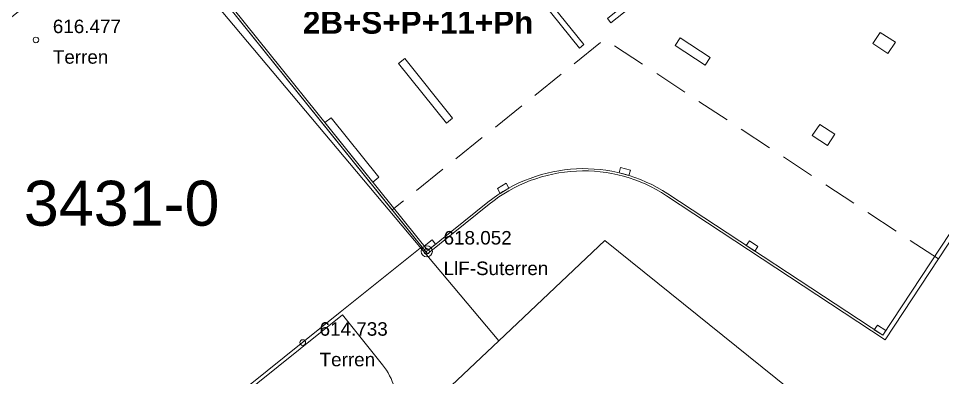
# Model space of a CAD drawing. Header units: metres. Extents: x 7511822 to 7512036, y 4692273 to 4692415.
# Drawn here: x 7511958.16 to 7511999.25, y 4692312.58 to 4692328.55 of the extents above; entities that cross this region are included whole.
import ezdxf

# ---------------------------------------------------------------- set-up
doc = ezdxf.new("R2010")
doc.units = ezdxf.units.M
doc.header["$PDMODE"] = 32
doc.header["$PDSIZE"] = 0.5
doc.linetypes.add('DASHED', pattern=[0.75, 0.5, -0.25])
doc.layers.get('0').update_dxf_attribs({"lineweight": 0})
for name, color, linetype, lineweight in [('A - Pllaka Perdhes kolollt v2', 1, 'Continuous', 0), ('A - Shtyllat_Pen_No__20', 1, 'Continuous', 0), ('etazha', 7, 'Continuous', 0), ('ll-cde-shtyllat', 7, 'Continuous', 0), ('llg betimi themelet', 97, 'Continuous', 0), ('Matjet', 210, 'Continuous', 0), ('Nr Parceles Baze', 7, 'Continuous', 0), ('parcela', 7, 'Continuous', 0), ('Parcela Baze', 7, 'Continuous', 0), ('prerja betimi', 19, 'Continuous', 13), ('Themel pllaka o3 ferizaj', 30, 'Continuous', 0)]:
    doc.layers.add(name, color=color, linetype=linetype, lineweight=lineweight)
doc.styles.add('GENERATED_STYLE_1', font='arialbd.ttf')
doc.styles.get("Standard").update_dxf_attribs({"font": 'arial.ttf'})

# ---------------------------------------------------------------- blocks, each defined once
blk = doc.blocks.new('A$C51214811')
blk.add_lwpolyline([(443.31, 173.75, -0.000001), (443.33, 190.23, -0.415883)], format="xyb")
blk = doc.blocks.new('*U159', base_point=(7511958.933, 4692327.593, 616.477))
at = {"layer": 'Matjet', "linetype": 'ByBlock', "lineweight": -2}
blk.add_line((7511958.933, 4692327.593, 616.477), (7511958.933, 4692327.593, 616.477), dxfattribs=at)
blk.add_circle((7511958.933, 4692327.593, 616.477), 0.125, dxfattribs=at)
at = {"layer": 'Matjet', "linetype": 'ByBlock', "char_height": 0.6}
for s, insert, attachment_point in [('616.477', (7511959.683, 4692328.193, 616.477), 4), ('Terren', (7511959.683, 4692327.137, 616.477), 1)]:
    blk.add_mtext(s, dxfattribs=dict(at, insert=insert, attachment_point=attachment_point))
blk = doc.blocks.new('*U160', base_point=(7511970.797, 4692314.132, 614.733))
at = {"layer": 'Matjet', "linetype": 'ByBlock', "lineweight": -2}
blk.add_line((7511970.797, 4692314.132, 614.733), (7511970.797, 4692314.132, 614.733), dxfattribs=at)
blk.add_circle((7511970.797, 4692314.132, 614.733), 0.125, dxfattribs=at)
at = {"layer": 'Matjet', "linetype": 'ByBlock', "char_height": 0.6}
for s, insert, attachment_point in [('614.733', (7511971.547, 4692314.732, 614.733), 4), ('Terren', (7511971.547, 4692313.675, 614.733), 1)]:
    blk.add_mtext(s, dxfattribs=dict(at, insert=insert, attachment_point=attachment_point))
blk = doc.blocks.new('*U194', base_point=(7511976.31, 4692318.189, 618.052))
at = {"layer": 'Matjet', "linetype": 'ByBlock', "lineweight": -2}
blk.add_line((7511976.31, 4692318.189, 618.052), (7511976.31, 4692318.189, 618.052), dxfattribs=at)
blk.add_circle((7511976.31, 4692318.189, 618.052), 0.125, dxfattribs=at)
at = {"layer": 'Matjet', "linetype": 'ByBlock', "char_height": 0.6}
for s, insert, attachment_point in [('618.052', (7511977.06, 4692318.789, 618.052), 4), ('LlF-Suterren', (7511977.06, 4692317.733, 618.052), 1)]:
    blk.add_mtext(s, dxfattribs=dict(at, insert=insert, attachment_point=attachment_point))

msp = doc.modelspace()

# ---------------------------------------------------------------- linework, layer by layer
at = {"layer": 'A - Pllaka Perdhes kolollt v2', "linetype": 'Continuous', "flags": 128}
msp.add_lwpolyline([(7511964.959, 4692332.413), (7511984.041, 4692347.738), (7512008.082, 4692331.91), (7511996.588, 4692314.454), (7511987.028, 4692320.748, 0.325552), (7511979.03, 4692320.37), (7511976.356, 4692318.223)], format="xyb", close=True, dxfattribs=at)
at = {"layer": 'A - Shtyllat_Pen_No__20', "color": 1, "linetype": 'Continuous', "lineweight": 0, "flags": 128}
for points in [[(7511984.505, 4692328.357), (7511985.908, 4692329.485), (7511984.812, 4692330.849), (7511987.736, 4692333.197), (7511985.607, 4692335.848), (7511985.412, 4692335.692), (7511987.385, 4692333.236), (7511984.656, 4692331.044), (7511982.589, 4692333.617), (7511982.394, 4692333.46), (7511985.557, 4692329.523), (7511984.348, 4692328.552)], [(7511979.782, 4692331.363), (7511983.101, 4692327.23), (7511983.296, 4692327.387), (7511979.977, 4692331.519)], [(7511996.821, 4692326.991), (7511996.153, 4692327.431), (7511996.483, 4692327.932), (7511997.151, 4692327.492)], [(7511987.361, 4692327.353), (7511987.581, 4692327.687), (7511988.918, 4692326.807), (7511988.698, 4692326.473)], [(7511975.059, 4692326.544), (7511977.188, 4692323.893), (7511977.461, 4692324.112), (7511975.332, 4692326.763)], [(7511971.784, 4692323.914), (7511973.914, 4692321.263), (7511974.186, 4692321.482), (7511972.057, 4692324.133)], [(7511994.456, 4692323.4), (7511994.127, 4692322.898), (7511993.458, 4692323.338), (7511993.788, 4692323.839)], [(7511985.301, 4692321.564), (7511984.867, 4692321.682), (7511984.932, 4692321.923), (7511985.367, 4692321.805)], [(7511979.581, 4692320.769), (7511979.967, 4692321.002), (7511979.837, 4692321.216), (7511979.452, 4692320.983)], [(7511976.356, 4692318.222), (7511976.199, 4692318.417), (7511976.55, 4692318.699), (7511976.707, 4692318.504)], [(7511990.896, 4692318.201), (7511990.521, 4692318.448), (7511990.658, 4692318.657), (7511991.034, 4692318.409)], [(7511996.588, 4692314.453), (7511996.212, 4692314.701), (7511996.35, 4692314.909), (7511996.725, 4692314.662)]]:
    msp.add_lwpolyline(points, close=True, dxfattribs=at)
at = {"layer": 'llg betimi themelet', "flags": 128}
msp.add_lwpolyline([(7511930.845, 4692306.939), (7511963.942, 4692333.519), (7511976.09, 4692318.395), (7511972.465, 4692315.483), (7511947.009, 4692295.038), (7511945.85, 4692296.48), (7511942.731, 4692293.976), (7511939.726, 4692297.718), (7511938.829, 4692296.998)], close=True, dxfattribs=at)
msp.add_lwpolyline([(7511947.103, 4692294.921), (7511948.23, 4692293.518, 0.414214), (7511954.205, 4692292.865), (7511955.101, 4692293.585), (7511964.255, 4692282.188), (7511978.071, 4692293.284), (7511975.915, 4692295.969), (7511977.302, 4692297.083), (7511970.148, 4692305.991), (7511973.891, 4692308.997, 0.414214), (7511974.343, 4692313.144), (7511972.559, 4692315.366)], format="xyb", close=True, dxfattribs=at)
at = {"layer": 'parcela'}
msp.add_lwpolyline([(7512014.001, 4692331.061), (7512007.601, 4692322.736), (7511996.728, 4692308.593), (7511996.478, 4692308.808), (7511984.225, 4692318.67), (7511979.511, 4692314.209), (7511960.838, 4692336.459), (7511966.627, 4692340.808), (7511982.769, 4692353.148), (7511985.853, 4692355.253), (7512004.361, 4692337.945), (7512007.31, 4692335.187), (7512013.22, 4692331.467), (7512014.001, 4692331.061)], dxfattribs=at)
at = {"layer": 'Parcela Baze', "flags": 128}
msp.add_lwpolyline([(7511996.478, 4692308.808), (7511984.225, 4692318.67), (7511979.511, 4692314.209), (7511974.509, 4692309.474)], dxfattribs=at)
at = {"layer": 'prerja betimi', "color": 1}
msp.add_point((7511976.31, 4692318.189, 618.052), dxfattribs=at)
at = {"layer": 'Themel pllaka o3 ferizaj', "flags": 128}
msp.add_lwpolyline([(7512009.128, 4692333.136), (7511999.067, 4692317.853), (7511996.7, 4692314.26), (7511986.973, 4692320.665, 0.158744), (7511982.972, 4692321.761, 0.158634), (7511979.093, 4692320.292), (7511976.341, 4692318.082), (7511974.776, 4692320.031), (7511963.942, 4692333.519), (7511984.035, 4692349.657)], format="xyb", close=True, dxfattribs=at)
at = {"layer": 'Themel pllaka o3 ferizaj', "linetype": 'DASHED', "ltscale": 3, "flags": 128}
msp.add_lwpolyline([(7511999.067, 4692317.853), (7511984.226, 4692327.621), (7511974.776, 4692320.031)], dxfattribs=at)

# ---------------------------------------------------------------- block references
at = {"layer": 'll-cde-shtyllat', "xscale": 0.0599310112389988, "yscale": 0.0599310112389988, "zscale": 0.0599310112389988, "rotation": 308.7325131062978}
msp.add_blockref('A$C51214811', (7511930.978, 4692368.487), dxfattribs=at)
at = {"layer": 'Matjet'}
for name, p in [('*U159', (7511958.933, 4692327.593, 616.477)), ('*U194', (7511976.31, 4692318.189, 618.052)), ('*U160', (7511970.797, 4692314.132, 614.733))]:
    msp.add_blockref(name, p, dxfattribs=at)

# ---------------------------------------------------------------- texts
at = {"layer": 'etazha', "color": 0, "insert": (7511975.926, 4692327.857), "char_height": 1, "attachment_point": 8, "line_spacing_factor": 0.933377, "style": 'GENERATED_STYLE_1'}
msp.add_mtext('\\A1;MOREA\\PLAMELA F\\P2B+S+P+11+Ph', dxfattribs=at)
at = {"layer": 'Nr Parceles Baze'}
msp.add_text('3431-0', height=2, dxfattribs=at).set_placement((7511958.394, 4692319.33))

doc.saveas('drawing.dxf')
